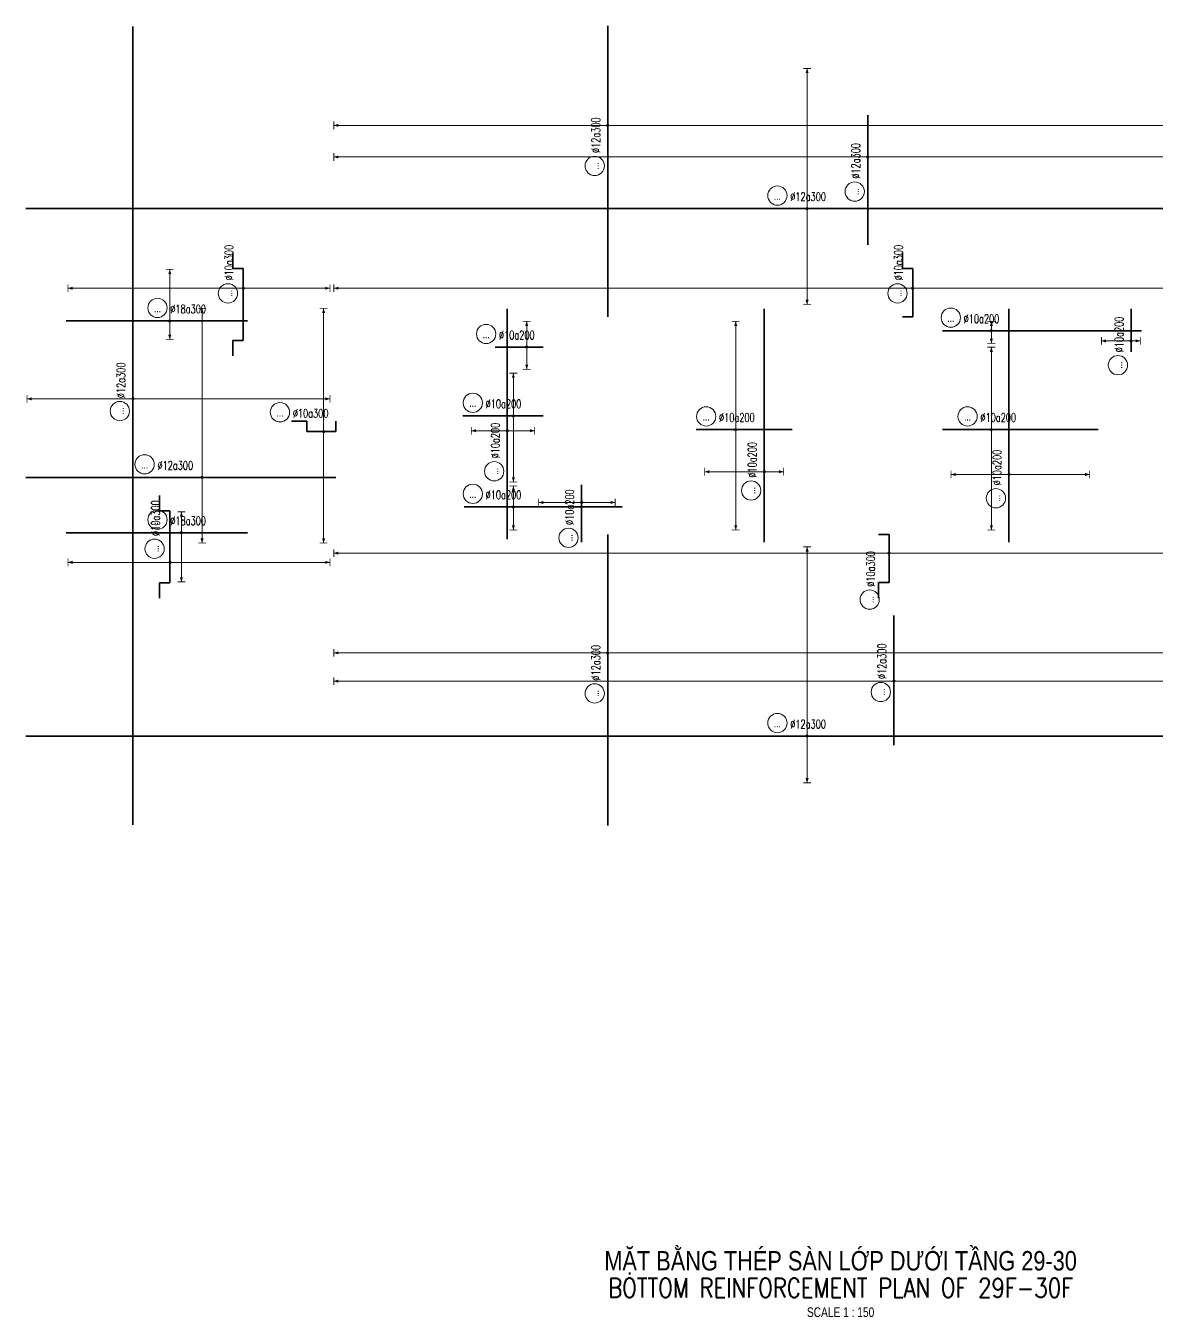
# Model space of a CAD drawing. Header units: millimetres. Extents: x 130150 to 587758, y -25561 to 50684.
# Drawn here: x 130150 to 173735, y -10684 to 39120 of the extents above; entities that cross this region are included whole.
import ezdxf
from ezdxf.enums import TextEntityAlignment as Align

# ---------------------------------------------------------------- set-up
doc = ezdxf.new("R2010")
doc.units = ezdxf.units.MM
doc.layers.get('0').update_dxf_attribs({"lineweight": 20})
for name, color, linetype, lineweight in [('NDC_S_ANNO', 7, 'Continuous', 20), ('NDC_S_DIM', 1, 'Continuous', 15), ('NDC_S_ENG TITLE', 3, 'Continuous', 20), ('NDC_S_REBAR', 4, 'Continuous', 35), ('NDC_S_TEXT SYMBOL', 7, 'Continuous', 20), ('NDC_S_VN TEXT', 7, 'Continuous', 20), ('NDC_S_VN TITLE', 6, 'Continuous', 35)]:
    doc.layers.add(name, color=color, linetype=linetype, lineweight=lineweight)
doc.styles.add('ARIAL', font='arial.ttf', dxfattribs={"width": 0.7})
doc.styles.add('NDC_ANNO', font='', dxfattribs={"width": 0.8})
doc.styles.add('NDC_EN TXT', font='romans.shx', dxfattribs={"width": 0.8})
doc.styles.add('NDC_ROMANS', font='romans.shx', dxfattribs={"width": 0.7})
doc.styles.add('NDC_VIE TXT', font='arial.ttf', dxfattribs={"width": 0.8})
doc.styles.get('NDC_ANNO').set_extended_font_data('Dotum')

# ---------------------------------------------------------------- blocks, each defined once
blk = doc.blocks.new('Drawing name_symbol')
at = {"layer": 'NDC_S_ENG TITLE', "style": 'NDC_EN TXT', "width": 0.8}
blk.add_attdef('SECTDET1', text='', height=5, dxfattribs=at).set_placement((0, 1.01), align=Align.CENTER)
at = {"layer": 'NDC_S_TEXT SYMBOL', "lineweight": 25, "style": 'NDC_ANNO', "width": 0.8}
blk.add_attdef('SSCALE', text='', height=2.5, dxfattribs=at).set_placement((0, -4), align=Align.CENTER)
at = {"layer": 'NDC_S_VN TITLE', "style": 'NDC_VIE TXT', "width": 0.8}
blk.add_attdef('SECTDET2', text='', height=5, dxfattribs=at).set_placement((0, 7.97), align=Align.CENTER)
blk = doc.blocks.new('*U52')
h = blk.add_hatch(color=6)
edge = h.paths.add_edge_path()
edge.add_arc((-75.12, 0), 0.3, 0, 360)
at = {"layer": 'NDC_S_DIM', "color": 6}
for q in [(-75.12, 48.66), (-75.12, -12.01)]:
    blk.add_line((-75.12, 0), q, dxfattribs=at)
for points in [[(-76.12, 48.66, 0.2, 0.2, 0), (-74.12, 48.66, 0, 0, 0)], [(-76.12, -12.01, 0.2, 0.2, 0), (-74.12, -12.01, 0, 0, 0)]]:
    blk.add_lwpolyline(points, format="xyseb", dxfattribs=at)
at = {"layer": 'NDC_S_DIM'}
blk.add_circle((-82.75, 3.36), 2.48, dxfattribs=at)
at = {"layer": 'NDC_S_DIM', "color": 6}
blk.add_circle((-75.12, 0), 0.3, dxfattribs=at)
for points in [[(-75.52, 47.46), (-75.12, 48.66), (-74.72, 47.46)], [(-75.52, -10.81), (-75.12, -12.01), (-74.72, -10.81)]]:
    blk.add_solid(points, dxfattribs=at)
at = {"layer": 'NDC_S_REBAR'}
for p, q in [((0, 0), (-275.95, 0)), ((-275.95, 0), (-275.95, 0)), ((0, 0), (137.51, 0)), ((137.51, 0), (137.51, 0)), ((137.51, 0), (137.51, 0)), ((-275.95, 0), (-275.95, 0))]:
    blk.add_line(p, q, dxfattribs=at)
at = {"layer": 'NDC_S_VN TEXT', "style": 'ARIAL', "width": 0.7}
blk.add_attdef('KHT', text='', height=2.2, dxfattribs=at).set_placement((-82.75, 3.36), align=Align.MIDDLE_CENTER)
at = {"layer": 'NDC_S_VN TEXT', "color": 3, "style": 'NDC_ROMANS', "width": 0.7}
blk.add_attdef('DKT', (-79.45, 1.98), '', height=2.2, dxfattribs=at)
blk = doc.blocks.new('*U53')
h = blk.add_hatch(color=6)
edge = h.paths.add_edge_path()
edge.add_arc((9.16, 0), 0.3, 0, 360)
at = {"layer": 'NDC_S_DIM', "color": 6}
for q in [(9.16, 43.47), (9.16, -16.86)]:
    blk.add_line((9.16, 0), q, dxfattribs=at)
for points in [[(8.16, 43.47, 0.2, 0.2, 0), (10.16, 43.47, 0, 0, 0)], [(8.16, -16.86, 0.2, 0.2, 0), (10.16, -16.86, 0, 0, 0)]]:
    blk.add_lwpolyline(points, format="xyseb", dxfattribs=at)
at = {"layer": 'NDC_S_DIM'}
blk.add_circle((-5.62, 3.36), 2.48, dxfattribs=at)
at = {"layer": 'NDC_S_DIM', "color": 6}
blk.add_circle((9.16, 0), 0.3, dxfattribs=at)
for points in [[(8.76, 42.27), (9.16, 43.47), (9.56, 42.27)], [(8.76, -15.66), (9.16, -16.86), (9.56, -15.66)]]:
    blk.add_solid(points, dxfattribs=at)
at = {"layer": 'NDC_S_REBAR'}
for p, q in [((0, 0), (-36.15, 0)), ((-36.15, 0), (-36.15, 0)), ((0, 0), (43.52, 0)), ((43.52, 0), (43.52, 0)), ((43.52, 0), (43.52, 0)), ((-36.15, 0), (-36.15, 0))]:
    blk.add_line(p, q, dxfattribs=at)
at = {"layer": 'NDC_S_VN TEXT', "style": 'ARIAL', "width": 0.7}
blk.add_attdef('KHT', text='', height=2.2, dxfattribs=at).set_placement((-5.62, 3.36), align=Align.MIDDLE_CENTER)
at = {"layer": 'NDC_S_VN TEXT', "color": 3, "style": 'NDC_ROMANS', "width": 0.7}
blk.add_attdef('DKT', (-2.32, 1.98), '', height=2.2, dxfattribs=at)
blk = doc.blocks.new('*U48')
h = blk.add_hatch(color=6)
edge = h.paths.add_edge_path()
edge.add_arc((4.81, 0), 0.3, 0, 360)
at = {"layer": 'NDC_S_DIM', "color": 6}
for q in [(4.81, 70.43), (4.81, -184.57)]:
    blk.add_line((4.81, 0), q, dxfattribs=at)
for points in [[(3.81, 70.43, 0.2, 0.2, 0), (5.81, 70.43, 0, 0, 0)], [(3.81, -184.57, 0.2, 0.2, 0), (5.81, -184.57, 0, 0, 0)]]:
    blk.add_lwpolyline(points, format="xyseb", dxfattribs=at)
at = {"layer": 'NDC_S_DIM'}
blk.add_circle((-5.62, 3.36), 2.48, dxfattribs=at)
at = {"layer": 'NDC_S_DIM', "color": 6}
blk.add_circle((4.81, 0), 0.3, dxfattribs=at)
for points in [[(4.41, 69.23), (4.81, 70.43), (5.21, 69.23)], [(4.41, -183.37), (4.81, -184.57), (5.21, -183.37)]]:
    blk.add_solid(points, dxfattribs=at)
at = {"layer": 'NDC_S_REBAR'}
for p, q in [((0, 0), (-39.56, 0)), ((-39.56, 0), (-39.56, 0)), ((0, 0), (35.24, 0)), ((35.24, 0), (35.24, 0)), ((35.24, 0), (35.24, 0)), ((-39.56, 0), (-39.56, 0))]:
    blk.add_line(p, q, dxfattribs=at)
at = {"layer": 'NDC_S_VN TEXT', "style": 'ARIAL', "width": 0.7}
blk.add_attdef('KHT', text='', height=2.2, dxfattribs=at).set_placement((-5.62, 3.36), align=Align.MIDDLE_CENTER)
at = {"layer": 'NDC_S_VN TEXT', "color": 3, "style": 'NDC_ROMANS', "width": 0.7}
blk.add_attdef('DKT', (-2.32, 1.98), '', height=2.2, dxfattribs=at)
blk = doc.blocks.new('*U98')
h = blk.add_hatch(color=6)
edge = h.paths.add_edge_path()
edge.add_arc((4.81, 0), 0.3, 0, 360)
at = {"layer": 'NDC_S_DIM', "color": 6}
for q in [(4.81, 70.43), (4.81, -184.57)]:
    blk.add_line((4.81, 0), q, dxfattribs=at)
for points in [[(3.81, 70.43, 0.2, 0.2, 0), (5.81, 70.43, 0, 0, 0)], [(3.81, -184.57, 0.2, 0.2, 0), (5.81, -184.57, 0, 0, 0)]]:
    blk.add_lwpolyline(points, format="xyseb", dxfattribs=at)
at = {"layer": 'NDC_S_DIM'}
blk.add_circle((-5.62, 3.36), 2.48, dxfattribs=at)
at = {"layer": 'NDC_S_DIM', "color": 6}
blk.add_circle((4.81, 0), 0.3, dxfattribs=at)
for points in [[(4.41, 69.23), (4.81, 70.43), (5.21, 69.23)], [(4.41, -183.37), (4.81, -184.57), (5.21, -183.37)]]:
    blk.add_solid(points, dxfattribs=at)
at = {"layer": 'NDC_S_REBAR'}
for p, q in [((0, 0), (-44.4, 0)), ((-44.4, 0), (-44.4, 0)), ((0, 0), (30.4, 0)), ((30.4, 0), (30.4, 0)), ((30.4, 0), (30.4, 0)), ((-44.4, 0), (-44.4, 0))]:
    blk.add_line(p, q, dxfattribs=at)
at = {"layer": 'NDC_S_VN TEXT', "style": 'ARIAL', "width": 0.7}
blk.add_attdef('KHT', text='', height=2.2, dxfattribs=at).set_placement((-5.62, 3.36), align=Align.MIDDLE_CENTER)
at = {"layer": 'NDC_S_VN TEXT', "color": 3, "style": 'NDC_ROMANS', "width": 0.7}
blk.add_attdef('DKT', (-2.32, 1.98), '', height=2.2, dxfattribs=at)
blk = doc.blocks.new('*U99')
h = blk.add_hatch(color=6)
edge = h.paths.add_edge_path()
edge.add_arc((-75.12, 0), 0.3, 0, 360)
at = {"layer": 'NDC_S_DIM', "color": 6}
for q in [(-75.12, 36.04), (-75.12, -24.63)]:
    blk.add_line((-75.12, 0), q, dxfattribs=at)
for points in [[(-76.12, 36.04, 0.2, 0.2, 0), (-74.12, 36.04, 0, 0, 0)], [(-76.12, -24.63, 0.2, 0.2, 0), (-74.12, -24.63, 0, 0, 0)]]:
    blk.add_lwpolyline(points, format="xyseb", dxfattribs=at)
at = {"layer": 'NDC_S_DIM'}
blk.add_circle((-82.75, 3.36), 2.48, dxfattribs=at)
at = {"layer": 'NDC_S_DIM', "color": 6}
blk.add_circle((-75.12, 0), 0.3, dxfattribs=at)
for points in [[(-75.52, 34.84), (-75.12, 36.04), (-74.72, 34.84)], [(-75.52, -23.43), (-75.12, -24.63), (-74.72, -23.43)]]:
    blk.add_solid(points, dxfattribs=at)
at = {"layer": 'NDC_S_REBAR'}
for p, q in [((0, 0), (-275.95, 0)), ((-275.95, 0), (-275.95, 0)), ((0, 0), (137.51, 0)), ((137.51, 0), (137.51, -0.67)), ((-275.95, 0), (-275.95, 0)), ((137.51, -0.67), (137.51, -0.67))]:
    blk.add_line(p, q, dxfattribs=at)
at = {"layer": 'NDC_S_VN TEXT', "style": 'ARIAL', "width": 0.7}
blk.add_attdef('KHT', text='', height=2.2, dxfattribs=at).set_placement((-82.75, 3.36), align=Align.MIDDLE_CENTER)
at = {"layer": 'NDC_S_VN TEXT', "color": 3, "style": 'NDC_ROMANS', "width": 0.7}
blk.add_attdef('DKT', (-79.45, 1.98), '', height=2.2, dxfattribs=at)
blk = doc.blocks.new('*U95')
h = blk.add_hatch(color=6)
edge = h.paths.add_edge_path()
edge.add_arc((3.26, 0), 0.3, 0, 360)
at = {"layer": 'NDC_S_DIM', "color": 6}
for q in [(3.26, 142.72), (3.26, -112.28)]:
    blk.add_line((3.26, 0), q, dxfattribs=at)
for points in [[(2.26, 142.72, 0.2, 0.2, 0), (4.26, 142.72, 0, 0, 0)], [(2.26, -112.28, 0.2, 0.2, 0), (4.26, -112.28, 0, 0, 0)]]:
    blk.add_lwpolyline(points, format="xyseb", dxfattribs=at)
at = {"layer": 'NDC_S_DIM'}
blk.add_circle((-8.68, 4.97), 2.48, dxfattribs=at)
at = {"layer": 'NDC_S_DIM', "color": 6}
blk.add_circle((3.26, 0), 0.3, dxfattribs=at)
for points in [[(2.86, 141.52), (3.26, 142.72), (3.66, 141.52)], [(2.86, -111.08), (3.26, -112.28), (3.66, -111.08)]]:
    blk.add_solid(points, dxfattribs=at)
at = {"layer": 'NDC_S_REBAR'}
for p, q in [((-4.29, 2.67), (-8.29, 2.67)), ((-4.29, 0), (-4.29, 2.67)), ((0, 0), (-4.29, 0)), ((0, 0), (8.05, 0)), ((8.05, 0), (8.05, 2.67)), ((8.05, 2.67), (8.05, 2.67))]:
    blk.add_line(p, q, dxfattribs=at)
at = {"layer": 'NDC_S_VN TEXT', "style": 'ARIAL', "width": 0.7}
blk.add_attdef('KHT', text='', height=2.2, dxfattribs=at).set_placement((-8.68, 4.97), align=Align.MIDDLE_CENTER)
at = {"layer": 'NDC_S_VN TEXT', "color": 3, "style": 'NDC_ROMANS', "width": 0.7}
blk.add_attdef('DKT', (-5.38, 3.6), '', height=2.2, dxfattribs=at)
blk = doc.blocks.new('*U96')
h = blk.add_hatch(color=6)
edge = h.paths.add_edge_path()
edge.add_arc((4.81, 0), 0.3, 0, 360)
at = {"layer": 'NDC_S_DIM', "color": 6}
for q in [(4.81, 148.83), (4.81, -106.17)]:
    blk.add_line((4.81, 0), q, dxfattribs=at)
for points in [[(3.81, 148.83, 0.2, 0.2, 0), (5.81, 148.83, 0, 0, 0)], [(3.81, -106.17, 0.2, 0.2, 0), (5.81, -106.17, 0, 0, 0)]]:
    blk.add_lwpolyline(points, format="xyseb", dxfattribs=at)
at = {"layer": 'NDC_S_DIM'}
blk.add_circle((3.49, 3.93), 2.48, dxfattribs=at)
at = {"layer": 'NDC_S_DIM', "color": 6}
blk.add_circle((4.81, 0), 0.3, dxfattribs=at)
for points in [[(4.41, 147.63), (4.81, 148.83), (5.21, 147.63)], [(4.41, -104.97), (4.81, -106.17), (5.21, -104.97)]]:
    blk.add_solid(points, dxfattribs=at)
at = {"layer": 'NDC_S_REBAR'}
for p, q in [((-2.52, 0), (-2.52, 2.67)), ((-2.52, 2.67), (-2.52, 2.67)), ((0, 0), (-2.52, 0)), ((0, 0), (9.88, 0)), ((9.88, 0), (9.88, 2.67)), ((9.88, 2.67), (13.88, 2.67))]:
    blk.add_line(p, q, dxfattribs=at)
at = {"layer": 'NDC_S_VN TEXT', "style": 'ARIAL', "width": 0.7}
blk.add_attdef('KHT', text='', height=2.2, dxfattribs=at).set_placement((3.49, 3.93), align=Align.MIDDLE_CENTER)
at = {"layer": 'NDC_S_VN TEXT', "color": 3, "style": 'NDC_ROMANS', "width": 0.7}
blk.add_attdef('DKT', (6.79, 2.56), '', height=2.2, dxfattribs=at)
blk = doc.blocks.new('*U103')
h = blk.add_hatch(color=6)
edge = h.paths.add_edge_path()
edge.add_arc((3.26, 0), 0.3, 0, 360)
at = {"layer": 'NDC_S_DIM', "color": 6}
for q in [(3.26, 31.71), (3.26, -28.63)]:
    blk.add_line((3.26, 0), q, dxfattribs=at)
for points in [[(2.26, 31.71, 0.2, 0.2, 0), (4.26, 31.71, 0, 0, 0)], [(2.26, -28.63, 0.2, 0.2, 0), (4.26, -28.63, 0, 0, 0)]]:
    blk.add_lwpolyline(points, format="xyseb", dxfattribs=at)
at = {"layer": 'NDC_S_DIM'}
blk.add_circle((-7.96, 4.97), 2.48, dxfattribs=at)
at = {"layer": 'NDC_S_DIM', "color": 6}
blk.add_circle((3.26, 0), 0.3, dxfattribs=at)
for points in [[(2.86, 30.51), (3.26, 31.71), (3.66, 30.51)], [(2.86, -27.43), (3.26, -28.63), (3.66, -27.43)]]:
    blk.add_solid(points, dxfattribs=at)
at = {"layer": 'NDC_S_REBAR'}
for p, q in [((-1.02, 2.67), (-5.02, 2.67)), ((-1.02, 0), (-1.02, 2.67)), ((0, 0), (-1.02, 0)), ((0, 0), (6.38, 0)), ((6.38, 0), (6.38, 2.67)), ((6.38, 2.67), (6.38, 2.67))]:
    blk.add_line(p, q, dxfattribs=at)
at = {"layer": 'NDC_S_VN TEXT', "style": 'ARIAL', "width": 0.7}
blk.add_attdef('KHT', text='', height=2.2, dxfattribs=at).set_placement((-7.96, 4.97), align=Align.MIDDLE_CENTER)
at = {"layer": 'NDC_S_VN TEXT', "color": 3, "style": 'NDC_ROMANS', "width": 0.7}
blk.add_attdef('DKT', (-4.66, 3.6), '', height=2.2, dxfattribs=at)
blk = doc.blocks.new('*U79')
h = blk.add_hatch(color=6)
edge = h.paths.add_edge_path()
edge.add_arc((4.81, 0), 0.3, 0, 360)
at = {"layer": 'NDC_S_DIM', "color": 6}
for q in [(4.81, 45.06), (4.81, -22.28)]:
    blk.add_line((4.81, 0), q, dxfattribs=at)
for points in [[(3.81, 45.06, 0.2, 0.2, 0), (5.81, 45.06, 0, 0, 0)], [(3.81, -22.28, 0.2, 0.2, 0), (5.81, -22.28, 0, 0, 0)]]:
    blk.add_lwpolyline(points, format="xyseb", dxfattribs=at)
at = {"layer": 'NDC_S_DIM'}
blk.add_circle((3.49, 3.93), 2.48, dxfattribs=at)
at = {"layer": 'NDC_S_DIM', "color": 6}
blk.add_circle((4.81, 0), 0.3, dxfattribs=at)
for points in [[(4.41, 43.86), (4.81, 45.06), (5.21, 43.86)], [(4.41, -21.08), (4.81, -22.28), (5.21, -21.08)]]:
    blk.add_solid(points, dxfattribs=at)
at = {"layer": 'NDC_S_REBAR'}
for p, q in [((-8.59, 2.67), (-12.59, 2.67)), ((-8.59, 0), (-8.59, 2.67)), ((0, 0), (-8.59, 0)), ((0, 0), (9.88, 0)), ((9.88, 0), (9.88, 2.67)), ((9.88, 2.67), (13.88, 2.67))]:
    blk.add_line(p, q, dxfattribs=at)
at = {"layer": 'NDC_S_VN TEXT', "style": 'ARIAL', "width": 0.7}
blk.add_attdef('KHT', text='', height=2.2, dxfattribs=at).set_placement((3.49, 3.93), align=Align.MIDDLE_CENTER)
at = {"layer": 'NDC_S_VN TEXT', "color": 3, "style": 'NDC_ROMANS', "width": 0.7}
blk.add_attdef('DKT', (6.79, 2.56), '', height=2.2, dxfattribs=at)
blk = doc.blocks.new('*U80')
h = blk.add_hatch(color=6)
edge = h.paths.add_edge_path()
edge.add_arc((0, 0), 0.3, 0, 360)
at = {"layer": 'NDC_S_DIM', "color": 6}
for q in [(0, 26.19), (0, -41.15)]:
    blk.add_line((0, 0), q, dxfattribs=at)
for points in [[(-1, 26.19, 0.2, 0.2, 0), (1, 26.19, 0, 0, 0)], [(-1, -41.15, 0.2, 0.2, 0), (1, -41.15, 0, 0, 0)]]:
    blk.add_lwpolyline(points, format="xyseb", dxfattribs=at)
at = {"layer": 'NDC_S_DIM'}
blk.add_circle((3.49, 3.93), 2.48, dxfattribs=at)
at = {"layer": 'NDC_S_DIM', "color": 6}
blk.add_circle((0, 0), 0.3, dxfattribs=at)
for points in [[(-0.4, 24.99), (0, 26.19), (0.4, 24.99)], [(-0.4, -39.95), (0, -41.15), (0.4, -39.95)]]:
    blk.add_solid(points, dxfattribs=at)
at = {"layer": 'NDC_S_REBAR'}
for p, q in [((-5.25, 2.67), (-9.25, 2.67)), ((-5.25, 0), (-5.25, 2.67)), ((0, 0), (-5.25, 0)), ((0, 0), (13.21, 0)), ((13.21, 0), (13.21, 2.67)), ((13.21, 2.67), (17.21, 2.67))]:
    blk.add_line(p, q, dxfattribs=at)
at = {"layer": 'NDC_S_VN TEXT', "style": 'ARIAL', "width": 0.7}
blk.add_attdef('KHT', text='', height=2.2, dxfattribs=at).set_placement((3.49, 3.93), align=Align.MIDDLE_CENTER)
at = {"layer": 'NDC_S_VN TEXT', "color": 3, "style": 'NDC_ROMANS', "width": 0.7}
blk.add_attdef('DKT', (6.79, 2.56), '', height=2.2, dxfattribs=at)
blk = doc.blocks.new('*U94')
h = blk.add_hatch(color=6)
edge = h.paths.add_edge_path()
edge.add_arc((-2.83, 0), 0.3, 0, 360)
at = {"layer": 'NDC_S_DIM', "color": 6}
for q in [(-2.83, 27.23), (-2.83, -50.64)]:
    blk.add_line((-2.83, 0), q, dxfattribs=at)
for points in [[(-3.83, 27.23, 0.2, 0.2, 0), (-1.83, 27.23, 0, 0, 0)], [(-3.83, -50.64, 0.2, 0.2, 0), (-1.83, -50.64, 0, 0, 0)]]:
    blk.add_lwpolyline(points, format="xyseb", dxfattribs=at)
at = {"layer": 'NDC_S_DIM'}
blk.add_circle((-5.98, 3.36), 2.48, dxfattribs=at)
at = {"layer": 'NDC_S_DIM', "color": 6}
blk.add_circle((-2.83, 0), 0.3, dxfattribs=at)
for points in [[(-3.23, 26.03), (-2.83, 27.23), (-2.43, 26.03)], [(-3.23, -49.44), (-2.83, -50.64), (-2.43, -49.44)]]:
    blk.add_solid(points, dxfattribs=at)
at = {"layer": 'NDC_S_REBAR'}
for p, q in [((0, 0), (-112.39, 0)), ((-112.39, 0), (-112.39, 0)), ((0, 0), (92.94, 0)), ((92.94, 0), (92.94, 0)), ((92.94, 0), (92.94, 0)), ((-112.39, 0), (-112.39, 0))]:
    blk.add_line(p, q, dxfattribs=at)
at = {"layer": 'NDC_S_VN TEXT', "style": 'ARIAL', "width": 0.7}
blk.add_attdef('KHT', text='', height=2.2, dxfattribs=at).set_placement((-5.98, 3.36), align=Align.MIDDLE_CENTER)
at = {"layer": 'NDC_S_VN TEXT', "color": 3, "style": 'NDC_ROMANS', "width": 0.7}
blk.add_attdef('DKT', (-2.68, 1.98), '', height=2.2, dxfattribs=at)
blk = doc.blocks.new('*U91')
h = blk.add_hatch(color=6)
edge = h.paths.add_edge_path()
edge.add_arc((0.5, 0), 0.3, 0, 360)
at = {"layer": 'NDC_S_DIM', "color": 6}
for q in [(0.5, 21.16), (0.5, -25.84)]:
    blk.add_line((0.5, 0), q, dxfattribs=at)
for points in [[(-0.5, 21.16, 0.2, 0.2, 0), (1.5, 21.16, 0, 0, 0)], [(-0.5, -25.84, 0.2, 0.2, 0), (1.5, -25.84, 0, 0, 0)]]:
    blk.add_lwpolyline(points, format="xyseb", dxfattribs=at)
at = {"layer": 'NDC_S_DIM'}
blk.add_circle((-5.62, 3.36), 2.48, dxfattribs=at)
at = {"layer": 'NDC_S_DIM', "color": 6}
blk.add_circle((0.5, 0), 0.3, dxfattribs=at)
for points in [[(0.1, 19.96), (0.5, 21.16), (0.9, 19.96)], [(0.1, -24.64), (0.5, -25.84), (0.9, -24.64)]]:
    blk.add_solid(points, dxfattribs=at)
at = {"layer": 'NDC_S_REBAR'}
for p, q in [((0, 0), (-12.04, 0)), ((-12.04, 0), (-12.04, 0)), ((0, 0), (27.96, 0)), ((27.96, 0), (27.96, 0)), ((27.96, 0), (27.96, 0)), ((-12.04, 0), (-12.04, 0))]:
    blk.add_line(p, q, dxfattribs=at)
at = {"layer": 'NDC_S_VN TEXT', "style": 'ARIAL', "width": 0.7}
blk.add_attdef('KHT', text='', height=2.2, dxfattribs=at).set_placement((-5.62, 3.36), align=Align.MIDDLE_CENTER)
at = {"layer": 'NDC_S_VN TEXT', "color": 3, "style": 'NDC_ROMANS', "width": 0.7}
blk.add_attdef('DKT', (-2.32, 1.98), '', height=2.2, dxfattribs=at)
blk = doc.blocks.new('*U92')
h = blk.add_hatch(color=6)
edge = h.paths.add_edge_path()
edge.add_arc((1.97, 0), 0.3, 0, 360)
at = {"layer": 'NDC_S_DIM', "color": 6}
for q in [(1.97, 27.83), (1.97, -25.84)]:
    blk.add_line((1.97, 0), q, dxfattribs=at)
for points in [[(0.97, 27.83, 0.2, 0.2, 0), (2.97, 27.83, 0, 0, 0)], [(0.97, -25.84, 0.2, 0.2, 0), (2.97, -25.84, 0, 0, 0)]]:
    blk.add_lwpolyline(points, format="xyseb", dxfattribs=at)
at = {"layer": 'NDC_S_DIM'}
blk.add_circle((-5.62, 3.36), 2.48, dxfattribs=at)
at = {"layer": 'NDC_S_DIM', "color": 6}
blk.add_circle((1.97, 0), 0.3, dxfattribs=at)
for points in [[(1.57, 26.63), (1.97, 27.83), (2.37, 26.63)], [(1.57, -24.64), (1.97, -25.84), (2.37, -24.64)]]:
    blk.add_solid(points, dxfattribs=at)
at = {"layer": 'NDC_S_REBAR'}
for p, q in [((0, 0), (-8.18, 0)), ((-8.18, 0), (-8.18, 0)), ((0, 0), (16.48, 0)), ((16.48, 0), (16.48, 0)), ((16.48, 0), (16.48, 0)), ((-8.18, 0), (-8.18, 0))]:
    blk.add_line(p, q, dxfattribs=at)
at = {"layer": 'NDC_S_VN TEXT', "style": 'ARIAL', "width": 0.7}
blk.add_attdef('KHT', text='', height=2.2, dxfattribs=at).set_placement((-5.62, 3.36), align=Align.MIDDLE_CENTER)
at = {"layer": 'NDC_S_VN TEXT', "color": 3, "style": 'NDC_ROMANS', "width": 0.7}
blk.add_attdef('DKT', (-2.32, 1.98), '', height=2.2, dxfattribs=at)
blk = doc.blocks.new('*U85')
h = blk.add_hatch(color=6)
edge = h.paths.add_edge_path()
edge.add_arc((4.81, 0), 0.3, 0, 360)
at = {"layer": 'NDC_S_DIM', "color": 6}
for q in [(4.81, 5.38), (4.81, -5.95)]:
    blk.add_line((4.81, 0), q, dxfattribs=at)
for points in [[(3.81, 5.38, 0.2, 0.2, 0), (5.81, 5.38, 0, 0, 0)], [(3.81, -5.95, 0.2, 0.2, 0), (5.81, -5.95, 0, 0, 0)]]:
    blk.add_lwpolyline(points, format="xyseb", dxfattribs=at)
at = {"layer": 'NDC_S_DIM'}
blk.add_circle((-5.62, 3.36), 2.48, dxfattribs=at)
at = {"layer": 'NDC_S_DIM', "color": 6}
blk.add_circle((4.81, 0), 0.3, dxfattribs=at)
for points in [[(4.41, 4.18), (4.81, 5.38), (5.21, 4.18)], [(4.41, -4.75), (4.81, -5.95), (5.21, -4.75)]]:
    blk.add_solid(points, dxfattribs=at)
at = {"layer": 'NDC_S_REBAR'}
for p, q in [((0, 0), (-7.85, 0)), ((-7.85, 0), (-7.85, 0)), ((0, 0), (32.82, 0)), ((32.82, 0), (32.82, 0)), ((32.82, 0), (32.82, 0)), ((-7.85, 0), (-7.85, 0))]:
    blk.add_line(p, q, dxfattribs=at)
at = {"layer": 'NDC_S_VN TEXT', "style": 'ARIAL', "width": 0.7}
blk.add_attdef('KHT', text='', height=2.2, dxfattribs=at).set_placement((-5.62, 3.36), align=Align.MIDDLE_CENTER)
at = {"layer": 'NDC_S_VN TEXT', "color": 3, "style": 'NDC_ROMANS', "width": 0.7}
blk.add_attdef('DKT', (-2.32, 1.98), '', height=2.2, dxfattribs=at)
blk = doc.blocks.new('*U86')
h = blk.add_hatch(color=6)
edge = h.paths.add_edge_path()
edge.add_arc((4.81, 0), 0.3, 0, 360)
at = {"layer": 'NDC_S_DIM', "color": 6}
for q in [(4.81, 10.99), (4.81, -17.01)]:
    blk.add_line((4.81, 0), q, dxfattribs=at)
for points in [[(3.81, 10.99, 0.2, 0.2, 0), (5.81, 10.99, 0, 0, 0)], [(3.81, -17.01, 0.2, 0.2, 0), (5.81, -17.01, 0, 0, 0)]]:
    blk.add_lwpolyline(points, format="xyseb", dxfattribs=at)
at = {"layer": 'NDC_S_DIM'}
blk.add_circle((-5.62, 3.36), 2.48, dxfattribs=at)
at = {"layer": 'NDC_S_DIM', "color": 6}
blk.add_circle((4.81, 0), 0.3, dxfattribs=at)
for points in [[(4.41, 9.79), (4.81, 10.99), (5.21, 9.79)], [(4.41, -15.81), (4.81, -17.01), (5.21, -15.81)]]:
    blk.add_solid(points, dxfattribs=at)
at = {"layer": 'NDC_S_REBAR'}
for p, q in [((0, 0), (-8.18, 0)), ((-8.18, 0), (-8.18, 0)), ((0, 0), (12.48, 0)), ((12.48, 0), (12.48, 0)), ((12.48, 0), (12.48, 0)), ((-8.18, 0), (-8.18, 0))]:
    blk.add_line(p, q, dxfattribs=at)
at = {"layer": 'NDC_S_VN TEXT', "style": 'ARIAL', "width": 0.7}
blk.add_attdef('KHT', text='', height=2.2, dxfattribs=at).set_placement((-5.62, 3.36), align=Align.MIDDLE_CENTER)
at = {"layer": 'NDC_S_VN TEXT', "color": 3, "style": 'NDC_ROMANS', "width": 0.7}
blk.add_attdef('DKT', (-2.32, 1.98), '', height=2.2, dxfattribs=at)
blk = doc.blocks.new('*U83')
h = blk.add_hatch(color=6)
edge = h.paths.add_edge_path()
edge.add_arc((4.81, 0), 0.3, 0, 360)
at = {"layer": 'NDC_S_DIM', "color": 6}
for q in [(4.81, 6.63), (4.81, -5.71)]:
    blk.add_line((4.81, 0), q, dxfattribs=at)
for points in [[(3.81, 6.63, 0.2, 0.2, 0), (5.81, 6.63, 0, 0, 0)], [(3.81, -5.71, 0.2, 0.2, 0), (5.81, -5.71, 0, 0, 0)]]:
    blk.add_lwpolyline(points, format="xyseb", dxfattribs=at)
at = {"layer": 'NDC_S_DIM'}
blk.add_circle((-5.62, 3.36), 2.48, dxfattribs=at)
at = {"layer": 'NDC_S_DIM', "color": 6}
blk.add_circle((4.81, 0), 0.3, dxfattribs=at)
for points in [[(4.41, 5.43), (4.81, 6.63), (5.21, 5.43)], [(4.41, -4.51), (4.81, -5.71), (5.21, -4.51)]]:
    blk.add_solid(points, dxfattribs=at)
at = {"layer": 'NDC_S_REBAR'}
for p, q in [((0, 0), (-3.28, 0)), ((-3.28, 0), (-3.28, 0)), ((0, 0), (9.06, 0)), ((9.06, 0), (9.06, 0)), ((9.06, 0), (9.06, 0)), ((-3.28, 0), (-3.28, 0))]:
    blk.add_line(p, q, dxfattribs=at)
at = {"layer": 'NDC_S_VN TEXT', "style": 'ARIAL', "width": 0.7}
blk.add_attdef('KHT', text='', height=2.2, dxfattribs=at).set_placement((-5.62, 3.36), align=Align.MIDDLE_CENTER)
at = {"layer": 'NDC_S_VN TEXT', "color": 3, "style": 'NDC_ROMANS', "width": 0.7}
blk.add_attdef('DKT', (-2.32, 1.98), '', height=2.2, dxfattribs=at)
blk = doc.blocks.new('*U84')
h = blk.add_hatch(color=6)
edge = h.paths.add_edge_path()
edge.add_arc((4.81, 0), 0.3, 0, 360)
at = {"layer": 'NDC_S_DIM', "color": 6}
for q in [(4.81, 2.43), (4.81, -3.24)]:
    blk.add_line((4.81, 0), q, dxfattribs=at)
for points in [[(3.81, 2.43, 0.2, 0.2, 0), (5.81, 2.43, 0, 0, 0)], [(3.81, -3.24, 0.2, 0.2, 0), (5.81, -3.24, 0, 0, 0)]]:
    blk.add_lwpolyline(points, format="xyseb", dxfattribs=at)
at = {"layer": 'NDC_S_DIM'}
blk.add_circle((-5.62, 3.36), 2.48, dxfattribs=at)
at = {"layer": 'NDC_S_DIM', "color": 6}
blk.add_circle((4.81, 0), 0.3, dxfattribs=at)
for points in [[(4.41, 1.23), (4.81, 2.43), (5.21, 1.23)], [(4.41, -2.04), (4.81, -3.24), (5.21, -2.04)]]:
    blk.add_solid(points, dxfattribs=at)
at = {"layer": 'NDC_S_REBAR'}
for p, q in [((0, 0), (-7.73, 0)), ((-7.73, 0), (-7.73, 0)), ((0, 0), (43.4, 0)), ((43.4, 0), (43.4, 0)), ((43.4, 0), (43.4, 0)), ((-7.73, 0), (-7.73, 0))]:
    blk.add_line(p, q, dxfattribs=at)
at = {"layer": 'NDC_S_VN TEXT', "style": 'ARIAL', "width": 0.7}
blk.add_attdef('KHT', text='', height=2.2, dxfattribs=at).set_placement((-5.62, 3.36), align=Align.MIDDLE_CENTER)
at = {"layer": 'NDC_S_VN TEXT', "color": 3, "style": 'NDC_ROMANS', "width": 0.7}
blk.add_attdef('DKT', (-2.32, 1.98), '', height=2.2, dxfattribs=at)
blk = doc.blocks.new('*U76')
h = blk.add_hatch(color=6)
edge = h.paths.add_edge_path()
edge.add_arc((-0.79, 0), 0.3, 0, 360)
at = {"layer": 'NDC_S_DIM', "color": 6}
for q in [(-0.79, 15.31), (-0.79, -5.02)]:
    blk.add_line((-0.79, 0), q, dxfattribs=at)
for points in [[(-1.79, 15.31, 0.2, 0.2, 0), (0.21, 15.31, 0, 0, 0)], [(-1.79, -5.02, 0.2, 0.2, 0), (0.21, -5.02, 0, 0, 0)]]:
    blk.add_lwpolyline(points, format="xyseb", dxfattribs=at)
at = {"layer": 'NDC_S_DIM'}
blk.add_circle((-5.62, 3.36), 2.48, dxfattribs=at)
at = {"layer": 'NDC_S_DIM', "color": 6}
blk.add_circle((-0.79, 0), 0.3, dxfattribs=at)
for points in [[(-1.19, 14.11), (-0.79, 15.31), (-0.39, 14.11)], [(-1.19, -3.82), (-0.79, -5.02), (-0.39, -3.82)]]:
    blk.add_solid(points, dxfattribs=at)
at = {"layer": 'NDC_S_REBAR'}
for p, q in [((0, 0), (-18.94, 0)), ((-18.94, 0), (-18.94, 0)), ((0, 0), (41.06, 0)), ((41.06, 0), (41.06, 0)), ((41.06, 0), (41.06, 0)), ((-18.94, 0), (-18.94, 0))]:
    blk.add_line(p, q, dxfattribs=at)
at = {"layer": 'NDC_S_VN TEXT', "style": 'ARIAL', "width": 0.7}
blk.add_attdef('KHT', text='', height=2.2, dxfattribs=at).set_placement((-5.62, 3.36), align=Align.MIDDLE_CENTER)
at = {"layer": 'NDC_S_VN TEXT', "color": 3, "style": 'NDC_ROMANS', "width": 0.7}
blk.add_attdef('DKT', (-2.32, 1.98), '', height=2.2, dxfattribs=at)
blk = doc.blocks.new('*U77')
h = blk.add_hatch(color=6)
edge = h.paths.add_edge_path()
edge.add_arc((0.5, 0), 0.3, 0, 360)
at = {"layer": 'NDC_S_DIM', "color": 6}
for q in [(0.5, 14.9), (0.5, -20.77)]:
    blk.add_line((0.5, 0), q, dxfattribs=at)
for points in [[(-0.5, 14.9, 0.2, 0.2, 0), (1.5, 14.9, 0, 0, 0)], [(-0.5, -20.77, 0.2, 0.2, 0), (1.5, -20.77, 0, 0, 0)]]:
    blk.add_lwpolyline(points, format="xyseb", dxfattribs=at)
at = {"layer": 'NDC_S_DIM'}
blk.add_circle((-5.62, 3.36), 2.48, dxfattribs=at)
at = {"layer": 'NDC_S_DIM', "color": 6}
blk.add_circle((0.5, 0), 0.3, dxfattribs=at)
for points in [[(0.1, 13.7), (0.5, 14.9), (0.9, 13.7)], [(0.1, -19.57), (0.5, -20.77), (0.9, -19.57)]]:
    blk.add_solid(points, dxfattribs=at)
at = {"layer": 'NDC_S_REBAR'}
for p, q in [((0, 0), (-16.95, 0)), ((-16.95, 0), (-16.95, 0)), ((0, 0), (43.05, 0)), ((43.05, 0), (43.05, 0)), ((43.05, 0), (43.05, 0)), ((-16.95, 0), (-16.95, 0))]:
    blk.add_line(p, q, dxfattribs=at)
at = {"layer": 'NDC_S_VN TEXT', "style": 'ARIAL', "width": 0.7}
blk.add_attdef('KHT', text='', height=2.2, dxfattribs=at).set_placement((-5.62, 3.36), align=Align.MIDDLE_CENTER)
at = {"layer": 'NDC_S_VN TEXT', "color": 3, "style": 'NDC_ROMANS', "width": 0.7}
blk.add_attdef('DKT', (-2.32, 1.98), '', height=2.2, dxfattribs=at)
blk = doc.blocks.new('*U78')
h = blk.add_hatch(color=6)
edge = h.paths.add_edge_path()
edge.add_arc((0.61, 0), 0.3, 0, 360)
at = {"layer": 'NDC_S_DIM', "color": 6}
for q in [(0.61, 7.61), (0.61, -2.39)]:
    blk.add_line((0.61, 0), q, dxfattribs=at)
for points in [[(-0.39, 7.61, 0.2, 0.2, 0), (1.61, 7.61, 0, 0, 0)], [(-0.39, -2.39, 0.2, 0.2, 0), (1.61, -2.39, 0, 0, 0)]]:
    blk.add_lwpolyline(points, format="xyseb", dxfattribs=at)
at = {"layer": 'NDC_S_DIM'}
blk.add_circle((-5.62, 3.36), 2.48, dxfattribs=at)
at = {"layer": 'NDC_S_DIM', "color": 6}
blk.add_circle((0.61, 0), 0.3, dxfattribs=at)
for points in [[(0.21, 6.41), (0.61, 7.61), (1.01, 6.41)], [(0.21, -1.19), (0.61, -2.39), (1.01, -1.19)]]:
    blk.add_solid(points, dxfattribs=at)
at = {"layer": 'NDC_S_REBAR'}
for p, q in [((0, 0), (-2.17, 0)), ((-2.17, 0), (-2.17, 0)), ((0, 0), (8.83, 0)), ((8.83, 0), (8.83, 0)), ((8.83, 0), (8.83, 0)), ((-2.17, 0), (-2.17, 0))]:
    blk.add_line(p, q, dxfattribs=at)
at = {"layer": 'NDC_S_VN TEXT', "style": 'ARIAL', "width": 0.7}
blk.add_attdef('KHT', text='', height=2.2, dxfattribs=at).set_placement((-5.62, 3.36), align=Align.MIDDLE_CENTER)
at = {"layer": 'NDC_S_VN TEXT', "color": 3, "style": 'NDC_ROMANS', "width": 0.7}
blk.add_attdef('DKT', (-2.32, 1.98), '', height=2.2, dxfattribs=at)
blk = doc.blocks.new('*U89')
h = blk.add_hatch(color=6)
edge = h.paths.add_edge_path()
edge.add_arc((4.81, 0), 0.3, 0, 360)
at = {"layer": 'NDC_S_DIM', "color": 6}
for q in [(4.81, 9.26), (4.81, -7.07)]:
    blk.add_line((4.81, 0), q, dxfattribs=at)
for points in [[(3.81, 9.26, 0.2, 0.2, 0), (5.81, 9.26, 0, 0, 0)], [(3.81, -7.07, 0.2, 0.2, 0), (5.81, -7.07, 0, 0, 0)]]:
    blk.add_lwpolyline(points, format="xyseb", dxfattribs=at)
at = {"layer": 'NDC_S_DIM'}
blk.add_circle((-5.62, 3.36), 2.48, dxfattribs=at)
at = {"layer": 'NDC_S_DIM', "color": 6}
blk.add_circle((4.81, 0), 0.3, dxfattribs=at)
for points in [[(4.41, 8.06), (4.81, 9.26), (5.21, 8.06)], [(4.41, -5.87), (4.81, -7.07), (5.21, -5.87)]]:
    blk.add_solid(points, dxfattribs=at)
at = {"layer": 'NDC_S_REBAR'}
for p, q in [((0, 0), (-23.03, 0)), ((-23.03, 0), (-23.03, 0)), ((0, 0), (36.12, 0)), ((36.12, 0), (36.12, 0)), ((36.12, 0), (36.12, 0)), ((-23.03, 0), (-23.03, 0))]:
    blk.add_line(p, q, dxfattribs=at)
at = {"layer": 'NDC_S_VN TEXT', "style": 'ARIAL', "width": 0.7}
blk.add_attdef('KHT', text='', height=2.2, dxfattribs=at).set_placement((-5.62, 3.36), align=Align.MIDDLE_CENTER)
at = {"layer": 'NDC_S_VN TEXT', "color": 3, "style": 'NDC_ROMANS', "width": 0.7}
blk.add_attdef('DKT', (-2.32, 1.98), '', height=2.2, dxfattribs=at)
blk = doc.blocks.new('*U81')
h = blk.add_hatch(color=6)
edge = h.paths.add_edge_path()
edge.add_arc((3.48, 0), 0.3, 0, 360)
at = {"layer": 'NDC_S_DIM', "color": 6}
for q in [(3.48, 11.04), (3.48, -8.63)]:
    blk.add_line((3.48, 0), q, dxfattribs=at)
for points in [[(2.48, 11.04, 0.2, 0.2, 0), (4.48, 11.04, 0, 0, 0)], [(2.48, -8.63, 0.2, 0.2, 0), (4.48, -8.63, 0, 0, 0)]]:
    blk.add_lwpolyline(points, format="xyseb", dxfattribs=at)
at = {"layer": 'NDC_S_DIM'}
blk.add_circle((-5.62, 3.36), 2.48, dxfattribs=at)
at = {"layer": 'NDC_S_DIM', "color": 6}
blk.add_circle((3.48, 0), 0.3, dxfattribs=at)
for points in [[(3.08, 9.84), (3.48, 11.04), (3.88, 9.84)], [(3.08, -7.43), (3.48, -8.63), (3.88, -7.43)]]:
    blk.add_solid(points, dxfattribs=at)
at = {"layer": 'NDC_S_REBAR'}
for p, q in [((0, 0), (-6.77, 0)), ((-6.77, 0), (-6.77, 0)), ((0, 0), (8.03, 0)), ((8.03, 0), (8.03, 0)), ((8.03, 0), (8.03, 0)), ((-6.77, 0), (-6.77, 0))]:
    blk.add_line(p, q, dxfattribs=at)
at = {"layer": 'NDC_S_VN TEXT', "style": 'ARIAL', "width": 0.7}
blk.add_attdef('KHT', text='', height=2.2, dxfattribs=at).set_placement((-5.62, 3.36), align=Align.MIDDLE_CENTER)
at = {"layer": 'NDC_S_VN TEXT', "color": 3, "style": 'NDC_ROMANS', "width": 0.7}
blk.add_attdef('DKT', (-2.32, 1.98), '', height=2.2, dxfattribs=at)
blk = doc.blocks.new('*U87')
h = blk.add_hatch(color=6)
edge = h.paths.add_edge_path()
edge.add_arc((-3.32, 0), 0.3, 0, 360)
at = {"layer": 'NDC_S_DIM', "color": 6}
for q in [(-3.32, 137.26), (-3.32, -117.74)]:
    blk.add_line((-3.32, 0), q, dxfattribs=at)
for points in [[(-4.32, 137.26, 0.2, 0.2, 0), (-2.32, 137.26, 0, 0, 0)], [(-4.32, -117.74, 0.2, 0.2, 0), (-2.32, -117.74, 0, 0, 0)]]:
    blk.add_lwpolyline(points, format="xyseb", dxfattribs=at)
at = {"layer": 'NDC_S_DIM'}
blk.add_circle((-12.22, 3.36), 2.48, dxfattribs=at)
at = {"layer": 'NDC_S_DIM', "color": 6}
blk.add_circle((-3.32, 0), 0.3, dxfattribs=at)
for points in [[(-3.72, 136.06), (-3.32, 137.26), (-2.92, 136.06)], [(-3.72, -116.54), (-3.32, -117.74), (-2.92, -116.54)]]:
    blk.add_solid(points, dxfattribs=at)
at = {"layer": 'NDC_S_REBAR'}
for p, q in [((0, 0), (-25.89, 0)), ((-25.89, 0), (-25.89, 0)), ((0, 0), (7.45, 0)), ((7.45, 0), (7.45, 0)), ((7.45, 0), (7.45, 0)), ((-25.89, 0), (-25.89, 0))]:
    blk.add_line(p, q, dxfattribs=at)
at = {"layer": 'NDC_S_VN TEXT', "style": 'ARIAL', "width": 0.7}
blk.add_attdef('KHT', text='', height=2.2, dxfattribs=at).set_placement((-12.22, 3.36), align=Align.MIDDLE_CENTER)
at = {"layer": 'NDC_S_VN TEXT', "color": 3, "style": 'NDC_ROMANS', "width": 0.7}
blk.add_attdef('DKT', (-8.92, 1.98), '', height=2.2, dxfattribs=at)
blk = doc.blocks.new('*U88')
h = blk.add_hatch(color=6)
edge = h.paths.add_edge_path()
edge.add_arc((-9.43, 0), 0.3, 0, 360)
at = {"layer": 'NDC_S_DIM', "color": 6}
for q in [(-9.43, 143.98), (-9.43, -111.02)]:
    blk.add_line((-9.43, 0), q, dxfattribs=at)
for points in [[(-10.43, 143.98, 0.2, 0.2, 0), (-8.43, 143.98, 0, 0, 0)], [(-10.43, -111.02, 0.2, 0.2, 0), (-8.43, -111.02, 0, 0, 0)]]:
    blk.add_lwpolyline(points, format="xyseb", dxfattribs=at)
at = {"layer": 'NDC_S_DIM'}
blk.add_circle((-12.22, 3.36), 2.48, dxfattribs=at)
at = {"layer": 'NDC_S_DIM', "color": 6}
blk.add_circle((-9.43, 0), 0.3, dxfattribs=at)
for points in [[(-9.83, 142.78), (-9.43, 143.98), (-9.03, 142.78)], [(-9.83, -109.82), (-9.43, -111.02), (-9.03, -109.82)]]:
    blk.add_solid(points, dxfattribs=at)
at = {"layer": 'NDC_S_REBAR'}
for p, q in [((0, 0), (-25.89, 0)), ((-25.89, 0), (-25.89, 0)), ((0, 0), (7.45, 0)), ((7.45, 0), (7.45, 0)), ((7.45, 0), (7.45, 0)), ((-25.89, 0), (-25.89, 0))]:
    blk.add_line(p, q, dxfattribs=at)
at = {"layer": 'NDC_S_VN TEXT', "style": 'ARIAL', "width": 0.7}
blk.add_attdef('KHT', text='', height=2.2, dxfattribs=at).set_placement((-12.22, 3.36), align=Align.MIDDLE_CENTER)
at = {"layer": 'NDC_S_VN TEXT', "color": 3, "style": 'NDC_ROMANS', "width": 0.7}
blk.add_attdef('DKT', (-8.92, 1.98), '', height=2.2, dxfattribs=at)
blk = doc.blocks.new('*U105')
h = blk.add_hatch(color=6)
edge = h.paths.add_edge_path()
edge.add_arc((-2.46, 0), 0.3, 0, 360)
at = {"layer": 'NDC_S_DIM', "color": 6}
for q in [(-2.46, 13.26), (-2.46, -4.74)]:
    blk.add_line((-2.46, 0), q, dxfattribs=at)
for points in [[(-3.46, 13.26, 0.2, 0.2, 0), (-1.46, 13.26, 0, 0, 0)], [(-3.46, -4.74, 0.2, 0.2, 0), (-1.46, -4.74, 0, 0, 0)]]:
    blk.add_lwpolyline(points, format="xyseb", dxfattribs=at)
at = {"layer": 'NDC_S_DIM'}
blk.add_circle((-5.62, 3.36), 2.48, dxfattribs=at)
at = {"layer": 'NDC_S_DIM', "color": 6}
blk.add_circle((-2.46, 0), 0.3, dxfattribs=at)
for points in [[(-2.86, 12.06), (-2.46, 13.26), (-2.06, 12.06)], [(-2.86, -3.54), (-2.46, -4.74), (-2.06, -3.54)]]:
    blk.add_solid(points, dxfattribs=at)
at = {"layer": 'NDC_S_REBAR'}
for p, q in [((0, 0), (-29.13, 0)), ((-29.13, 0), (-29.13, 0)), ((0, 0), (17.54, 0)), ((17.54, 0), (17.54, 0)), ((17.54, 0), (17.54, 0)), ((-29.13, 0), (-29.13, 0))]:
    blk.add_line(p, q, dxfattribs=at)
at = {"layer": 'NDC_S_VN TEXT', "style": 'ARIAL', "width": 0.7}
blk.add_attdef('KHT', text='', height=2.2, dxfattribs=at).set_placement((-5.62, 3.36), align=Align.MIDDLE_CENTER)
at = {"layer": 'NDC_S_VN TEXT', "color": 3, "style": 'NDC_ROMANS', "width": 0.7}
blk.add_attdef('DKT', (-2.32, 1.98), '', height=2.2, dxfattribs=at)
blk = doc.blocks.new('*U97')
h = blk.add_hatch(color=6)
edge = h.paths.add_edge_path()
edge.add_arc((0.53, 0), 0.3, 0, 360)
at = {"layer": 'NDC_S_DIM', "color": 6}
for q in [(0.53, 5.37), (0.53, -12.63)]:
    blk.add_line((0.53, 0), q, dxfattribs=at)
for points in [[(-0.47, 5.37, 0.2, 0.2, 0), (1.53, 5.37, 0, 0, 0)], [(-0.47, -12.63, 0.2, 0.2, 0), (1.53, -12.63, 0, 0, 0)]]:
    blk.add_lwpolyline(points, format="xyseb", dxfattribs=at)
at = {"layer": 'NDC_S_DIM'}
blk.add_circle((-5.62, 3.36), 2.48, dxfattribs=at)
at = {"layer": 'NDC_S_DIM', "color": 6}
blk.add_circle((0.53, 0), 0.3, dxfattribs=at)
for points in [[(0.13, 4.17), (0.53, 5.37), (0.93, 4.17)], [(0.13, -11.43), (0.53, -12.63), (0.93, -11.43)]]:
    blk.add_solid(points, dxfattribs=at)
at = {"layer": 'NDC_S_REBAR'}
for p, q in [((0, 0), (-29.13, 0)), ((-29.13, 0), (-29.13, 0)), ((0, 0), (17.54, 0)), ((17.54, 0), (17.54, 0)), ((17.54, 0), (17.54, 0)), ((-29.13, 0), (-29.13, 0))]:
    blk.add_line(p, q, dxfattribs=at)
at = {"layer": 'NDC_S_VN TEXT', "style": 'ARIAL', "width": 0.7}
blk.add_attdef('KHT', text='', height=2.2, dxfattribs=at).set_placement((-5.62, 3.36), align=Align.MIDDLE_CENTER)
at = {"layer": 'NDC_S_VN TEXT', "color": 3, "style": 'NDC_ROMANS', "width": 0.7}
blk.add_attdef('DKT', (-2.32, 1.98), '', height=2.2, dxfattribs=at)

msp = doc.modelspace()

# ---------------------------------------------------------------- block references
at = {"layer": 'NDC_S_ANNO', "xscale": 150, "yscale": 150, "zscale": 150}
msp.add_blockref('Drawing name_symbol', (161567.1, -10079.2), dxfattribs=at).add_auto_attribs({'SECTDET1': 'BOTTOM REINFORCEMENT PLAN OF 29F-30F', 'SECTDET2': 'MẶT BẰNG THÉP SÀN LỚP DƯỚI TẦNG 29-30', 'SSCALE': 'SCALE 1 : 150'})
at = {"layer": 'NDC_S_REBAR', "xscale": 150, "yscale": 150, "zscale": 150, "rotation": 90}
for name, p, values in [('*U94', (134279.6, 25159.1), {'KHT': '...', 'DKT': '%%c12a300'}), ('*U98', (152589.9, 34559.7), {'KHT': '...', 'DKT': '%%c12a300'}), ('*U87', (162614.2, 34559.7), {'KHT': '...', 'DKT': '%%c12a300'}), ('*U79', (138533.6, 28277.8), {'KHT': '...', 'DKT': '%%c10a300'}), ('*U96', (164349.2, 28277.8), {'KHT': '...', 'DKT': '%%c10a300'}), ('*U89', (148714.1, 22782.3), {'KHT': '...', 'DKT': '%%c10a200'}), ('*U76', (158621.3, 22041.5), {'KHT': '...', 'DKT': '%%c10a200'}), ('*U77', (168059.3, 21742.4), {'KHT': '...', 'DKT': '%%c10a200'}), ('*U78', (172766.5, 26875.4), {'KHT': '...', 'DKT': '%%c10a200'}), ('*U81', (151580.5, 20215.9), {'KHT': '...', 'DKT': '%%c10a200'}), ('*U80', (135703.2, 18427.8), {'KHT': '...', 'DKT': '%%c10a300'}), ('*U48', (152589.9, 14214.6), {'KHT': '...', 'DKT': '%%c12a300'}), ('*U95', (163433.3, 18293), {'KHT': '...', 'DKT': '%%c10a300'}), ('*U88', (163621.6, 15259.7), {'KHT': '...', 'DKT': '%%c12a300'})]:
    msp.add_blockref(name, p, dxfattribs=at).add_auto_attribs(values)
at = {"layer": 'NDC_S_REBAR', "xscale": 150, "yscale": 150, "zscale": 150}
for name, p, values in [('*U99', (171542.9, 32069.1), {'KHT': '...', 'DKT': '%%c12a300'}), ('*U105', (136068.8, 27736.2), {'KHT': '...', 'DKT': '%%c18a300'}), ('*U53', (135572.5, 21704), {'KHT': '...', 'DKT': '%%c12a300'}), ('*U103', (141143, 23469.2), {'KHT': '...', 'DKT': '%%c10a300'}), ('*U84', (166659.5, 27360.7), {'KHT': '...', 'DKT': '%%c10a200'}), ('*U83', (148741.4, 26731), {'KHT': '...', 'DKT': '%%c10a200'}), ('*U92', (157227.3, 23550.9), {'KHT': '...', 'DKT': '%%c10a200'}), ('*U91', (167305.3, 23550.9), {'KHT': '...', 'DKT': '%%c10a200'}), ('*U86', (148227.3, 24076.5), {'KHT': '...', 'DKT': '%%c10a200'}), ('*U85', (148227.3, 20567.8), {'KHT': '...', 'DKT': '%%c10a200'}), ('*U97', (136068.8, 19569.5), {'KHT': '...', 'DKT': '%%c18a300'}), ('*U52', (171542.9, 11726.6), {'KHT': '...', 'DKT': '%%c12a300'})]:
    msp.add_blockref(name, p, dxfattribs=at).add_auto_attribs(values)

doc.saveas('drawing.dxf')
